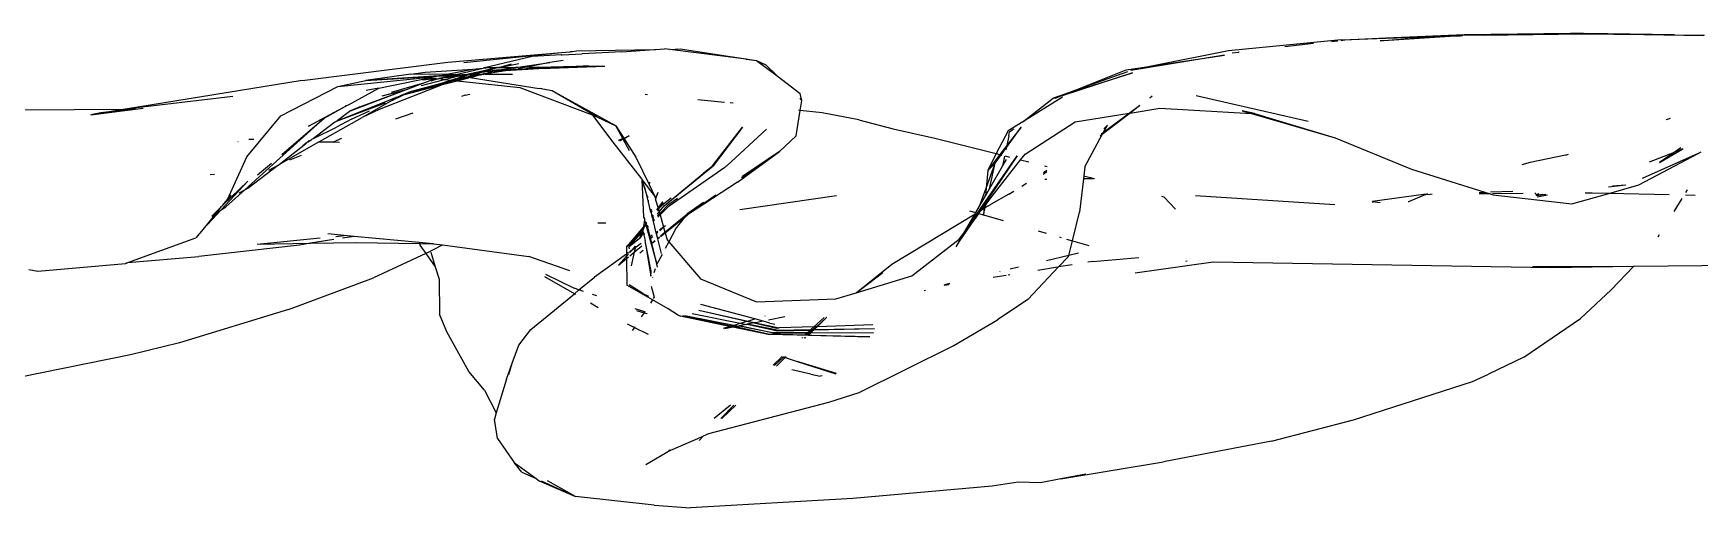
# Model space of a CAD drawing. Header units: millimetres. Extents: x -41292 to 298682, y -22072 to 33155.
# Drawn here: x 35137.1 to 35329.2, y -13112.8 to -13058.1 of the extents above; entities that cross this region are included whole.
import ezdxf

# ---------------------------------------------------------------- set-up
doc = ezdxf.new("R2010")
doc.units = ezdxf.units.MM

# ---------------------------------------------------------------- blocks, each defined once
blk = doc.blocks.new('rmfnasesx')
for p, q in [((62751.13, 2453.54), (62738.12, 2452.29)), ((62751.52, 2453.5), (62751.11, 2453.45)), ((62751.13, 2453.54), (62756.29, 2453.73)), ((62751.13, 2453.54), (62751.52, 2453.5)), ((62756.29, 2453.73), (62751.52, 2453.5)), ((62764.85, 2454.03), (62756, 2453.43)), ((62762.54, 2453.95), (62756, 2453.43)), ((62765.29, 2454.15), (62756.29, 2453.73)), ((62756.29, 2453.73), (62762.54, 2453.95)), ((62765.29, 2454.15), (62762.54, 2453.95)), ((62762.54, 2453.95), (62764.85, 2454.03)), ((62764.92, 2454.03), (62764.85, 2454.03)), ((62765.29, 2454.15), (62764.92, 2454.03)), ((62764.92, 2454.03), (62765.13, 2454.05)), ((62765.29, 2454.15), (62765.13, 2454.05)), ((62767.48, 2454.08), (62765.13, 2454.05)), ((62777.55, 2454.27), (62765.29, 2454.15)), ((62777.55, 2454.27), (62767.48, 2454.08)), ((62767.48, 2454.08), (62779.05, 2454.24)), ((62779.07, 2454.29), (62777.55, 2454.27)), ((62779.07, 2454.29), (62779.05, 2454.24)), ((62792.93, 2454.01), (62779.05, 2454.24)), ((62779.05, 2454.24), (62789.56, 2454.14)), ((62779.07, 2454.29), (62779.21, 2454.29)), ((62779.21, 2454.29), (62779.28, 2454.3)), ((62789.56, 2454.14), (62779.28, 2454.3)), ((62789.56, 2454.14), (62793.03, 2454.09)), ((62648.13, 2450.98), (62661.24, 2452.11)), ((62649.96, 2450.93), (62661.24, 2452.11)), ((62657.84, 2451.62), (62652.18, 2450.29)), ((62661.2, 2451.81), (62657.84, 2451.62)), ((62661.2, 2451.81), (62661.29, 2451.82)), ((62661.24, 2452.11), (62662.23, 2452.19)), ((62661.29, 2451.82), (62663.63, 2451.94)), ((62662.23, 2452.19), (62662.31, 2452.2)), ((62662.31, 2452.2), (62662.48, 2452.22)), ((62662.48, 2452.22), (62662.94, 2452.29)), ((62662.94, 2452.29), (62671.91, 2452.45)), ((62668.17, 2452.19), (62663.63, 2451.94)), ((62668.17, 2452.19), (62671.91, 2452.45)), ((62671.91, 2452.45), (62672.1, 2452.45)), ((62672.1, 2452.45), (62673.12, 2452.52)), ((62673.73, 2452.44), (62673.12, 2452.52)), ((62673.73, 2452.44), (62674.92, 2452.5)), ((62682.52, 2451.31), (62673.73, 2452.44)), ((62674.92, 2452.5), (62683.7, 2451.19)), ((62737.66, 2451.8), (62726.88, 2450.04)), ((62738.12, 2452.29), (62729.43, 2450.55)), ((62729.43, 2450.55), (62737.66, 2451.8)), ((62738.54, 2452.05), (62739.29, 2452.14)), ((62739.38, 2452.14), (62739.29, 2452.14)), ((62744.63, 2452.77), (62747.93, 2453.16)), ((62750.73, 2453.41), (62749.99, 2453.33)), ((62756, 2453.43), (62755.62, 2453.44)), ((62631.32, 2448.87), (62648.13, 2450.98)), ((62643.86, 2449.58), (62645.5, 2449.84)), ((62645.5, 2449.84), (62650.99, 2450.19)), ((62648, 2449.58), (62650.99, 2450.19)), ((62649.03, 2449.55), (62652.18, 2450.29)), ((62650.3, 2449.59), (62653.18, 2450.22)), ((62651.03, 2449.68), (62650.63, 2449.59)), ((62650.99, 2450.19), (62652.18, 2450.29)), ((62653.18, 2450.22), (62651.03, 2449.68)), ((62651.03, 2449.68), (62652.26, 2449.85)), ((62652.26, 2449.85), (62651.37, 2449.59)), ((62652.06, 2449.59), (62652.4, 2449.7)), ((62652.18, 2450.29), (62652.83, 2450.35)), ((62652.36, 2449.86), (62652.26, 2449.85)), ((62653.89, 2450.36), (62652.36, 2449.86)), ((62654, 2450.1), (62652.36, 2449.86)), ((62653.18, 2449.91), (62652.36, 2449.86)), ((62652.4, 2449.7), (62652.58, 2449.72)), ((62654.22, 2449.91), (62652.44, 2449.59)), ((62652.58, 2449.72), (62653.18, 2449.91)), ((62652.83, 2450.35), (62653.75, 2450.36)), ((62653.75, 2450.36), (62653.18, 2450.22)), ((62653.33, 2449.92), (62653.18, 2449.91)), ((62653.43, 2449.96), (62653.33, 2449.92)), ((62653.48, 2449.96), (62653.43, 2449.96)), ((62653.48, 2449.96), (62655.45, 2450.13)), ((62653.48, 2449.96), (62654, 2450.1)), ((62654.74, 2450), (62653.48, 2449.96)), ((62653.75, 2450.36), (62653.89, 2450.36)), ((62653.89, 2450.36), (62654.01, 2450.36)), ((62654, 2450.1), (62655.97, 2450.38)), ((62654, 2450.1), (62655.45, 2450.13)), ((62654.23, 2450.42), (62654.01, 2450.36)), ((62654.01, 2450.36), (62655.97, 2450.38)), ((62654.31, 2449.92), (62654.22, 2449.91)), ((62654.23, 2450.42), (62656.29, 2450.83)), ((62655.42, 2450.77), (62654.23, 2450.42)), ((62654.74, 2450), (62654.31, 2449.92)), ((62654.79, 2450.01), (62654.74, 2450)), ((62655.45, 2450.13), (62654.79, 2450.01)), ((62655.37, 2450.04), (62654.79, 2450.01)), ((62659.91, 2450.3), (62655.37, 2450.04)), ((62656.73, 2450.19), (62655.37, 2450.04)), ((62655.45, 2450.13), (62655.54, 2450.14)), ((62655.54, 2450.14), (62655.57, 2450.15)), ((62655.57, 2450.15), (62655.63, 2450.15)), ((62655.63, 2450.15), (62655.69, 2450.17)), ((62655.69, 2450.17), (62655.75, 2450.18)), ((62655.75, 2450.18), (62655.79, 2450.16)), ((62655.79, 2450.16), (62656.22, 2450.2)), ((62655.97, 2450.38), (62659.9, 2450.93)), ((62658.58, 2450.4), (62655.97, 2450.38)), ((62659.9, 2450.93), (62656.22, 2450.2)), ((62656.22, 2450.2), (62656.73, 2450.19)), ((62656.73, 2450.19), (62657.14, 2450.24)), ((62657.14, 2450.24), (62664.36, 2450.56)), ((62657.14, 2450.24), (62658.58, 2450.4)), ((62657.14, 2450.24), (62659.91, 2450.3)), ((62658.58, 2450.4), (62664.36, 2450.56)), ((62661.43, 2451.19), (62659.9, 2450.93)), ((62664.36, 2450.56), (62659.91, 2450.3)), ((62659.91, 2450.3), (62666.22, 2450.53)), ((62664.36, 2450.56), (62666.22, 2450.53)), ((62682.52, 2451.31), (62683.7, 2451.19)), ((62683.7, 2451.19), (62684.8, 2450.67)), ((62683.7, 2451.19), (62686.08, 2449.39)), ((62686.08, 2449.39), (62684.8, 2450.67)), ((62727.07, 2449.76), (62718.96, 2447.12)), ((62719.42, 2447.33), (62727.07, 2449.76)), ((62720.56, 2447.78), (62726.33, 2450.08)), ((62720.56, 2447.78), (62726.53, 2449.89)), ((62726.33, 2450.08), (62729.43, 2450.55)), ((62729.43, 2450.55), (62726.88, 2450.04)), ((62631.32, 2448.87), (62610.96, 2445.55)), ((62628.86, 2444.79), (62635.44, 2448.18)), ((62635.44, 2448.18), (62645.65, 2449.21)), ((62635.44, 2448.18), (62638.65, 2448.88)), ((62636.67, 2446.08), (62640.15, 2448)), ((62636.9, 2445.39), (62643.35, 2447.84)), ((62637.96, 2445.84), (62643.35, 2447.84)), ((62643.86, 2449.58), (62638.65, 2448.88)), ((62647.14, 2449.41), (62638.65, 2448.88)), ((62638.65, 2448.88), (62646.82, 2449.35)), ((62640.15, 2448), (62638.7, 2447.71)), ((62640.15, 2448), (62645.98, 2449.18)), ((62647.68, 2448.43), (62640.22, 2445.51)), ((62640.54, 2447.1), (62643.35, 2447.84)), ((62641.63, 2447.52), (62645.46, 2448.63)), ((62643.13, 2447.24), (62647.68, 2448.43)), ((62643.35, 2447.84), (62645.46, 2448.63)), ((62647.87, 2449.56), (62643.86, 2449.58)), ((62643.88, 2447.61), (62648.42, 2448.73)), ((62646.76, 2448.37), (62643.88, 2447.61)), ((62645.09, 2448.3), (62647.72, 2448.99)), ((62646.6, 2449.05), (62645.19, 2448.89)), ((62645.46, 2448.63), (62646.6, 2449.05)), ((62645.65, 2449.21), (62645.98, 2449.18)), ((62645.98, 2449.18), (62646.82, 2449.35)), ((62645.98, 2449.18), (62646.7, 2449.1)), ((62646.21, 2448.84), (62646.88, 2449.08)), ((62646.7, 2449.1), (62646.6, 2449.05)), ((62646.73, 2449.1), (62646.7, 2449.1)), ((62646.76, 2449.11), (62646.73, 2449.1)), ((62646.76, 2449.11), (62646.88, 2449.08)), ((62646.76, 2448.37), (62648.46, 2448.91)), ((62648.7, 2448.89), (62646.76, 2448.37)), ((62646.82, 2449.35), (62648.59, 2449.45)), ((62646.82, 2449.35), (62647.14, 2449.41)), ((62646.88, 2449.08), (62647, 2449.07)), ((62647, 2449.07), (62647.08, 2449.09)), ((62647.16, 2449.11), (62647.08, 2449.09)), ((62647.14, 2449.41), (62647.87, 2449.56)), ((62648.83, 2449.52), (62647.14, 2449.41)), ((62648.92, 2449.31), (62647.16, 2449.11)), ((62647.67, 2449.23), (62647.16, 2449.11)), ((62647.16, 2449.11), (62647.72, 2448.99)), ((62648.59, 2449.45), (62647.67, 2449.23)), ((62647.67, 2449.23), (62649.22, 2449.44)), ((62647.68, 2448.43), (62649.2, 2448.83)), ((62648.42, 2448.73), (62647.68, 2448.43)), ((62647.72, 2448.99), (62648.92, 2449.31)), ((62647.72, 2448.99), (62648.46, 2448.91)), ((62648, 2449.58), (62647.87, 2449.56)), ((62648.83, 2449.52), (62648, 2449.58)), ((62648.42, 2448.73), (62648.5, 2448.76)), ((62648.46, 2448.91), (62649.79, 2449.33)), ((62648.46, 2448.91), (62648.7, 2448.89)), ((62648.7, 2448.89), (62648.5, 2448.76)), ((62648.81, 2448.88), (62648.5, 2448.76)), ((62648.83, 2449.52), (62648.59, 2449.45)), ((62648.59, 2449.45), (62649.05, 2449.47)), ((62648.81, 2448.88), (62648.7, 2448.89)), ((62648.94, 2448.95), (62648.81, 2448.88)), ((62648.81, 2448.88), (62648.97, 2448.86)), ((62648.83, 2449.52), (62648.86, 2449.51)), ((62649.03, 2449.55), (62648.86, 2449.51)), ((62648.86, 2449.51), (62649.05, 2449.47)), ((62648.92, 2449.31), (62649.22, 2449.44)), ((62649.54, 2449.38), (62648.92, 2449.31)), ((62648.94, 2448.95), (62649.11, 2449)), ((62648.97, 2448.86), (62650.37, 2449.22)), ((62648.97, 2448.86), (62649.2, 2448.83)), ((62649.62, 2449.49), (62649.03, 2449.55)), ((62649.05, 2449.47), (62649.08, 2449.47)), ((62649.08, 2449.47), (62649.22, 2449.44)), ((62649.87, 2449.32), (62649.11, 2449)), ((62649.66, 2449.09), (62649.11, 2449)), ((62649.2, 2448.83), (62650.55, 2449.19)), ((62649.2, 2448.83), (62656.44, 2448.07)), ((62649.22, 2449.44), (62649.27, 2449.45)), ((62649.27, 2449.45), (62649.33, 2449.42)), ((62649.33, 2449.42), (62649.37, 2449.43)), ((62649.37, 2449.43), (62649.62, 2449.49)), ((62649.37, 2449.43), (62649.54, 2449.38)), ((62649.54, 2449.38), (62649.62, 2449.39)), ((62649.62, 2449.49), (62649.67, 2449.51)), ((62650.16, 2449.45), (62649.62, 2449.39)), ((62649.62, 2449.39), (62649.79, 2449.33)), ((62650.05, 2449.21), (62649.66, 2449.09)), ((62649.67, 2449.51), (62649.77, 2449.51)), ((62649.77, 2449.51), (62649.82, 2449.55)), ((62649.79, 2449.33), (62649.87, 2449.32)), ((62649.82, 2449.55), (62649.87, 2449.56)), ((62649.85, 2449.35), (62649.93, 2449.34)), ((62649.87, 2449.56), (62649.94, 2449.54)), ((62649.87, 2449.32), (62649.93, 2449.34)), ((62649.93, 2449.34), (62650.16, 2449.45)), ((62649.93, 2449.34), (62650.21, 2449.25)), ((62649.94, 2449.54), (62650, 2449.55)), ((62650, 2449.55), (62650.3, 2449.59)), ((62650, 2449.55), (62650.3, 2449.54)), ((62650.23, 2449.25), (62650.05, 2449.21)), ((62650.21, 2449.25), (62650.05, 2449.21)), ((62650.23, 2449.46), (62650.16, 2449.45)), ((62650.21, 2449.25), (62650.23, 2449.25)), ((62651.05, 2449.55), (62650.23, 2449.46)), ((62650.23, 2449.46), (62650.41, 2449.53)), ((62650.23, 2449.25), (62650.3, 2449.28)), ((62650.37, 2449.22), (62650.23, 2449.25)), ((62650.3, 2449.54), (62650.41, 2449.53)), ((62650.35, 2449.27), (62650.3, 2449.28)), ((62651.6, 2449.56), (62650.35, 2449.27)), ((62651.24, 2449.55), (62650.35, 2449.27)), ((62650.35, 2449.27), (62650.53, 2449.25)), ((62650.37, 2449.22), (62650.41, 2449.21)), ((62650.41, 2449.53), (62650.63, 2449.59)), ((62650.53, 2449.25), (62651.81, 2449.56)), ((62651.26, 2449.38), (62650.53, 2449.25)), ((62650.53, 2449.25), (62650.68, 2449.22)), ((62650.63, 2449.59), (62651.05, 2449.55)), ((62650.68, 2449.22), (62651.26, 2449.38)), ((62650.68, 2449.22), (62658.64, 2447.93)), ((62651.24, 2449.55), (62651.05, 2449.55)), ((62651.37, 2449.59), (62651.24, 2449.55)), ((62652.29, 2449.56), (62651.26, 2449.38)), ((62651.26, 2449.38), (62651.81, 2449.56)), ((62651.6, 2449.56), (62651.37, 2449.59)), ((62651.74, 2449.59), (62651.6, 2449.56)), ((62651.81, 2449.56), (62651.74, 2449.59)), ((62651.81, 2449.56), (62651.93, 2449.59)), ((62651.93, 2449.59), (62651.96, 2449.56)), ((62651.96, 2449.56), (62652.06, 2449.59)), ((62652.06, 2449.59), (62652.29, 2449.56)), ((62652.44, 2449.59), (62652.29, 2449.56)), ((62652.44, 2449.59), (62655.56, 2449.59)), ((62656.44, 2448.07), (62664.76, 2444.92)), ((62658.97, 2447.91), (62658.64, 2447.93)), ((62659.06, 2447.86), (62658.97, 2447.91)), ((62660.17, 2447.68), (62659.06, 2447.86)), ((62686.08, 2449.39), (62688.75, 2447.37)), ((62717.9, 2446.85), (62720.56, 2447.78)), ((62623.33, 2447.01), (62610.96, 2445.55)), ((62632.05, 2443.61), (62636.54, 2446.04)), ((62633.87, 2444.53), (62636.54, 2446.04)), ((62640.9, 2446.26), (62635.23, 2444.13)), ((62635.36, 2444.23), (62642.14, 2446.91)), ((62636.31, 2445.98), (62636.54, 2446.04)), ((62636.54, 2446.04), (62636.67, 2446.08)), ((62637.96, 2445.84), (62636.9, 2445.39)), ((62641.74, 2446.6), (62638.25, 2444.62)), ((62641.74, 2446.6), (62642.77, 2447.09)), ((62641.74, 2446.6), (62642.33, 2446.96)), ((62642.33, 2446.96), (62642.14, 2446.91)), ((62642.33, 2446.96), (62642.36, 2446.97)), ((62642.36, 2446.97), (62642.4, 2446.98)), ((62642.43, 2447), (62642.4, 2446.98)), ((62642.43, 2447), (62642.61, 2447.1)), ((62642.77, 2447.09), (62642.43, 2447)), ((62643.88, 2447.61), (62642.61, 2447.1)), ((62642.61, 2447.1), (62642.77, 2447.09)), ((62642.77, 2447.09), (62643.03, 2447.21)), ((62643.03, 2447.21), (62643.13, 2447.24)), ((62643.13, 2447.24), (62643.88, 2447.61)), ((62650.11, 2447.16), (62649.71, 2447.03)), ((62650.11, 2447.16), (62650.65, 2447.28)), ((62665.3, 2444.69), (62660.17, 2447.68)), ((62667.51, 2443.63), (62660.17, 2447.68)), ((62671.16, 2447.22), (62670.89, 2447.24)), ((62676.94, 2446.68), (62680.01, 2446.39)), ((62680.67, 2446.33), (62681.01, 2446.3)), ((62688.92, 2446.57), (62688.69, 2446.78)), ((62688.74, 2445.43), (62688.92, 2446.57)), ((62688.92, 2446.57), (62688.75, 2447.37)), ((62719.01, 2446.96), (62714.41, 2444.12)), ((62714.41, 2444.12), (62717.9, 2446.85)), ((62719.42, 2447.33), (62717.9, 2446.85)), ((62717.9, 2446.85), (62718.65, 2447.03)), ((62718.15, 2446.83), (62718.65, 2447.03)), ((62718.65, 2447.03), (62718.7, 2447.04)), ((62718.77, 2447.05), (62718.7, 2447.04)), ((62718.96, 2447.12), (62718.77, 2447.05)), ((62718.96, 2447.12), (62719.42, 2447.33)), ((62726.69, 2445.1), (62727.89, 2445.99)), ((62727.91, 2445.97), (62726.81, 2445.12)), ((62729.34, 2447.07), (62729.06, 2446.85)), ((62747.33, 2444.14), (62734.4, 2447.09)), ((62599.14, 2445.49), (62610.92, 2445.55)), ((62606.97, 2444.91), (62613.01, 2445.69)), ((62608.13, 2445.14), (62606.97, 2444.91)), ((62609.07, 2445.25), (62608.13, 2445.14)), ((62612.12, 2445.63), (62609.07, 2445.25)), ((62610.92, 2445.55), (62609.07, 2445.25)), ((62610.92, 2445.55), (62610.96, 2445.55)), ((62624.94, 2440.09), (62628.86, 2444.79)), ((62627.55, 2438.85), (62633.87, 2444.53)), ((62628.97, 2440.35), (62633.87, 2444.53)), ((62633.87, 2444.53), (62632.05, 2443.61)), ((62635.11, 2444.08), (62632.65, 2442.18)), ((62633.31, 2441.82), (62638.25, 2444.62)), ((62635.11, 2444.08), (62635.23, 2444.13)), ((62635.24, 2444.18), (62635.23, 2444.13)), ((62635.24, 2444.18), (62635.36, 2444.23)), ((62637.03, 2444.4), (62635.29, 2443.49)), ((62636.9, 2445.39), (62635.36, 2444.23)), ((62637.03, 2444.4), (62639.09, 2445.36)), ((62640.22, 2445.51), (62638.25, 2444.62)), ((62644.09, 2445.12), (62642.07, 2444.43)), ((62664.76, 2444.92), (62664.79, 2444.88)), ((62664.79, 2444.88), (62665.3, 2444.69)), ((62664.79, 2444.88), (62667.15, 2441.76)), ((62665.3, 2444.69), (62667.51, 2443.63)), ((62688.27, 2442.51), (62688.74, 2445.43)), ((62688.74, 2445.43), (62688.56, 2445.45)), ((62691.27, 2445.13), (62688.74, 2445.43)), ((62695.5, 2444.34), (62691.27, 2445.13)), ((62695.5, 2444.34), (62699.47, 2443.28)), ((62714.41, 2444.12), (62712.71, 2443.08)), ((62714.68, 2440.39), (62720.47, 2444.11)), ((62720.47, 2444.11), (62726.69, 2445.1)), ((62726.81, 2445.12), (62723.57, 2442.63)), ((62723.73, 2442.92), (62726.69, 2445.1)), ((62726.69, 2445.1), (62726.81, 2445.12)), ((62726.81, 2445.12), (62730.21, 2445.67)), ((62730.21, 2445.67), (62740.8, 2445.07)), ((62741.12, 2445.05), (62739.7, 2445.39)), ((62739.7, 2445.39), (62740.8, 2445.07)), ((62740.8, 2445.07), (62750.42, 2442.25)), ((62740.8, 2445.07), (62741.12, 2445.05)), ((62741.12, 2445.05), (62750.42, 2442.25)), ((62788.61, 2444.37), (62788.76, 2444.42)), ((62788.76, 2444.42), (62789.09, 2444.54)), ((62625.19, 2442.11), (62625.75, 2442.09)), ((62632.22, 2441.93), (62632.39, 2442.06)), ((62632.65, 2442.18), (62632.39, 2442.06)), ((62632.65, 2442.18), (62635.29, 2443.49)), ((62635.87, 2442.18), (62634.89, 2441.77)), ((62668.29, 2442.19), (62667.51, 2443.63)), ((62667.51, 2443.63), (62668.4, 2442.24)), ((62667.79, 2442), (62668.29, 2442.19)), ((62668.34, 2442.09), (62667.93, 2441.87)), ((62668.29, 2442.19), (62668.4, 2442.24)), ((62668.34, 2442.09), (62668.29, 2442.19)), ((62668.46, 2442.16), (62668.34, 2442.09)), ((62669.06, 2440.78), (62668.34, 2442.09)), ((62668.4, 2442.24), (62669.03, 2442.48)), ((62668.4, 2442.24), (62668.46, 2442.16)), ((62669.03, 2442.48), (62668.46, 2442.16)), ((62668.46, 2442.16), (62669.81, 2440.05)), ((62678.62, 2439.03), (62682.08, 2443.5)), ((62682.08, 2443.5), (62678.72, 2439.04)), ((62684.88, 2443.27), (62680.3, 2439.05)), ((62688.27, 2442.51), (62686.38, 2440.7)), ((62699.47, 2443.28), (62704.26, 2442.24)), ((62704.26, 2442.24), (62711.36, 2440.44)), ((62712.71, 2443.08), (62711.36, 2440.44)), ((62712.53, 2441.16), (62714.21, 2443.49)), ((62714.21, 2443.49), (62712.57, 2441.36)), ((62712.81, 2442.5), (62712.57, 2441.36)), ((62712.81, 2442.5), (62712.89, 2442.94)), ((62712.89, 2442.94), (62713.26, 2443.23)), ((62713.38, 2443.26), (62713.26, 2443.23)), ((62721.56, 2438.93), (62723.57, 2442.63)), ((62723.57, 2442.63), (62723.34, 2442.45)), ((62723.48, 2442.74), (62723.47, 2442.71)), ((62723.48, 2442.74), (62723.71, 2442.89)), ((62723.57, 2442.63), (62723.71, 2442.89)), ((62723.71, 2442.89), (62723.73, 2442.92)), ((62723.73, 2442.92), (62724.17, 2443.73)), ((62723.76, 2443.3), (62724.17, 2443.73)), ((62750.42, 2442.25), (62759.24, 2438.66)), ((62622.72, 2435.17), (62624.94, 2440.09)), ((62623.95, 2441.8), (62623.91, 2441.8)), ((62628.66, 2439.18), (62633.19, 2441.75)), ((62628.66, 2439.18), (62631.72, 2441.56)), ((62631.22, 2440.24), (62629.86, 2439.67)), ((62631.39, 2441.38), (62631.54, 2441.49)), ((62631.59, 2441.52), (62631.54, 2441.49)), ((62631.72, 2441.56), (62631.59, 2441.52)), ((62631.82, 2441.63), (62631.72, 2441.56)), ((62631.82, 2441.63), (62631.73, 2441.63)), ((62631.84, 2441.69), (62631.82, 2441.63)), ((62631.91, 2441.76), (62631.84, 2441.69)), ((62632.01, 2441.77), (62631.91, 2441.76)), ((62632.01, 2441.77), (62632.13, 2441.86)), ((62632.06, 2441.87), (62632.03, 2441.84)), ((62632.15, 2441.94), (62632.06, 2441.87)), ((62632.06, 2441.87), (62632.13, 2441.86)), ((62632.13, 2441.86), (62632.17, 2441.91)), ((62632.15, 2441.94), (62632.22, 2441.93)), ((62632.17, 2441.91), (62632.22, 2441.93)), ((62633.19, 2441.75), (62633.31, 2441.82)), ((62634.89, 2441.77), (62633.19, 2441.75)), ((62633.31, 2441.82), (62634.89, 2441.77)), ((62635.65, 2441.74), (62634.89, 2441.77)), ((62667.15, 2441.76), (62667.18, 2441.77)), ((62667.15, 2441.76), (62670.44, 2437.53)), ((62669.81, 2440.05), (62671.34, 2436.88)), ((62681.54, 2437.17), (62686.38, 2440.7)), ((62686.38, 2440.7), (62681.97, 2437.67)), ((62686.38, 2440.7), (62682.09, 2437.81)), ((62707.83, 2431.65), (62713.77, 2440.17)), ((62713.77, 2440.17), (62710.25, 2434.95)), ((62711.36, 2440.44), (62710.37, 2438.5)), ((62711.78, 2440.33), (62710.37, 2438.5)), ((62711.24, 2439.36), (62711.92, 2440.3)), ((62711.36, 2440.44), (62711.78, 2440.33)), ((62712.57, 2441.36), (62711.78, 2440.33)), ((62711.78, 2440.33), (62711.92, 2440.3)), ((62711.92, 2440.3), (62712.53, 2441.16)), ((62711.92, 2440.3), (62711.99, 2440.28)), ((62712.32, 2440.13), (62712.09, 2439.01)), ((62712.39, 2440.18), (62712.89, 2440.05)), ((62712.53, 2441.16), (62712.47, 2440.87)), ((62712.57, 2441.36), (62712.53, 2441.16)), ((62714.16, 2439.73), (62714.68, 2440.39)), ((62777, 2440.28), (62772.9, 2439.42)), ((62777, 2440.28), (62777.32, 2440.39)), ((62785.45, 2436.83), (62792.29, 2440.45)), ((62792.29, 2440.45), (62785.81, 2437.56)), ((62789.53, 2440.59), (62786.64, 2439.44)), ((62787.81, 2439.42), (62790.52, 2440.99)), ((62789.53, 2440.59), (62787.81, 2439.42)), ((62790.29, 2441.12), (62789.53, 2440.59)), ((62790.52, 2440.99), (62789.53, 2440.59)), ((62792.29, 2440.45), (62792.63, 2440.63)), ((62624.71, 2436.27), (62627.55, 2438.85)), ((62625.05, 2436.47), (62628.49, 2439.09)), ((62626.19, 2437.98), (62627.81, 2439.36)), ((62628.02, 2438.82), (62627.43, 2438.5)), ((62628.02, 2438.82), (62628.49, 2439.09)), ((62628.49, 2439.09), (62628.66, 2439.18)), ((62673.08, 2434.41), (62678.72, 2439.04)), ((62673.08, 2434.41), (62677.55, 2438.14)), ((62673.64, 2434.41), (62680.05, 2438.88)), ((62678.72, 2439.04), (62677.55, 2438.14)), ((62677.55, 2438.14), (62678.62, 2439.03)), ((62678.62, 2439.03), (62678.72, 2439.04)), ((62680.05, 2438.88), (62680.09, 2438.88)), ((62680.2, 2438.98), (62680.09, 2438.88)), ((62680.3, 2439.05), (62680.2, 2438.98)), ((62710.18, 2436.48), (62711.24, 2439.36)), ((62710.37, 2438.5), (62710.18, 2436.48)), ((62711.24, 2439.36), (62710.37, 2438.5)), ((62710.57, 2436.38), (62711.24, 2439.36)), ((62710.57, 2436.38), (62712.09, 2439.01)), ((62710.87, 2435.54), (62714.16, 2439.73)), ((62712.09, 2439.01), (62712.53, 2439.76)), ((62714.16, 2439.73), (62715.1, 2439.49)), ((62717.2, 2438.33), (62716.77, 2438.04)), ((62716.81, 2438.28), (62717.2, 2438.53)), ((62716.92, 2439.03), (62717.21, 2438.95)), ((62721.56, 2438.93), (62721.4, 2437.52)), ((62759.24, 2438.66), (62767.68, 2436)), ((62772.9, 2439.42), (62771.97, 2439.14)), ((62621.23, 2438.02), (62620.73, 2438.01)), ((62621.99, 2433.95), (62625.08, 2437.27)), ((62622.19, 2434.52), (62625.08, 2437.27)), ((62622.54, 2434.3), (62624.71, 2436.27)), ((62624.08, 2435.91), (62624.71, 2436.27)), ((62624.71, 2436.27), (62625.05, 2436.47)), ((62670.44, 2437.53), (62670.49, 2437.47)), ((62670.49, 2437.47), (62670.69, 2433.13)), ((62670.49, 2437.47), (62672, 2435.5)), ((62670.49, 2437.47), (62671.13, 2435.35)), ((62671.13, 2435.35), (62670.79, 2436.71)), ((62671.38, 2437.17), (62671.34, 2436.88)), ((62671.34, 2436.88), (62672, 2435.5)), ((62681.54, 2437.17), (62675.74, 2433.38)), ((62709.41, 2434.37), (62710.18, 2436.48)), ((62710.18, 2436.48), (62710.1, 2435.56)), ((62710.1, 2435.56), (62710.57, 2436.38)), ((62714.32, 2436.71), (62714.83, 2437.03)), ((62717.19, 2437.46), (62716.95, 2437.46)), ((62721.4, 2437.52), (62720.95, 2433.68)), ((62722.58, 2437.53), (62721.4, 2437.52)), ((62721.55, 2437.85), (62722.69, 2437.56)), ((62783.95, 2436.81), (62781.94, 2436.57)), ((62781.97, 2435.85), (62785.45, 2436.83)), ((62783.95, 2436.81), (62782.42, 2436.69)), ((62790.86, 2435.98), (62791.04, 2436.27)), ((62620.91, 2433.24), (62622.04, 2434.33)), ((62621.43, 2433.58), (62622.04, 2434.33)), ((62621.99, 2433.95), (62622.54, 2434.3)), ((62622.04, 2434.33), (62622.08, 2434.37)), ((62622.08, 2434.37), (62622.19, 2434.52)), ((62622.19, 2434.52), (62622.71, 2435.14)), ((62622.71, 2435.14), (62622.72, 2435.17)), ((62622.72, 2435.17), (62623.13, 2435.67)), ((62671.15, 2435.5), (62671.13, 2435.35)), ((62671.26, 2434.84), (62671.13, 2435.35)), ((62671.26, 2434.84), (62671.27, 2435.09)), ((62671.5, 2433.86), (62671.26, 2434.84)), ((62672, 2435.5), (62672.06, 2435.29)), ((62672.06, 2435.29), (62672.04, 2435.24)), ((62672.04, 2435.24), (62672.08, 2435.21)), ((62672.32, 2435.95), (62672.06, 2435.29)), ((62672.08, 2435.21), (62672.06, 2435.13)), ((62672.06, 2435.13), (62672.38, 2434.17)), ((62672.32, 2435.95), (62672.08, 2435.21)), ((62672.38, 2434.17), (62672.9, 2434.87)), ((62672.9, 2434.87), (62672.4, 2434.08)), ((62672.78, 2434.46), (62672.4, 2434.08)), ((62672.5, 2433.73), (62673.08, 2434.41)), ((62672.55, 2433.55), (62673.59, 2434.62)), ((62672.59, 2433.39), (62673.64, 2434.41)), ((62673.86, 2435.29), (62672.78, 2434.46)), ((62673.59, 2434.62), (62674.62, 2435.3)), ((62679.04, 2435.66), (62675.74, 2433.38)), ((62677.62, 2434.79), (62675.8, 2433.56)), ((62692.92, 2435.56), (62681.8, 2433.96)), ((62708.99, 2433.65), (62709.41, 2434.37)), ((62709.41, 2434.37), (62710.1, 2435.56)), ((62710.01, 2434.59), (62709.54, 2433.89)), ((62709.54, 2433.89), (62709.99, 2434.38)), ((62709.99, 2434.38), (62709.97, 2434.15)), ((62709.99, 2434.38), (62710.18, 2434.63)), ((62710.01, 2434.59), (62709.99, 2434.38)), ((62710.25, 2434.95), (62710.01, 2434.59)), ((62710.09, 2434.23), (62710.18, 2434.63)), ((62710.09, 2434.23), (62710.75, 2434.62)), ((62710.18, 2434.63), (62710.87, 2435.54)), ((62710.18, 2434.63), (62710.25, 2434.95)), ((62712.82, 2435.76), (62710.75, 2434.62)), ((62712.82, 2435.76), (62713.39, 2436.12)), ((62730.73, 2435.42), (62730.43, 2435.5)), ((62732.04, 2434.03), (62730.73, 2435.42)), ((62750.38, 2434.55), (62734.34, 2435.59)), ((62760.6, 2435.75), (62754.73, 2434.91)), ((62754.82, 2434.77), (62754.73, 2434.91)), ((62754.73, 2434.91), (62755.62, 2434.79)), ((62758.89, 2434.89), (62758.84, 2434.88)), ((62760.9, 2435.75), (62758.89, 2434.89)), ((62760.9, 2435.75), (62760.6, 2435.75)), ((62761.07, 2435.82), (62760.9, 2435.75)), ((62760.9, 2435.75), (62761.44, 2435.78)), ((62761.63, 2435.75), (62761.44, 2435.78)), ((62767.02, 2435.98), (62767.68, 2436)), ((62768.31, 2435.8), (62767.05, 2435.79)), ((62767.68, 2436), (62768.31, 2435.8)), ((62768.31, 2435.8), (62768.66, 2435.69)), ((62768.35, 2436.02), (62770.92, 2436.12)), ((62772.09, 2435.83), (62768.56, 2435.8)), ((62768.66, 2435.69), (62777.72, 2434.65)), ((62773.56, 2435.84), (62773.44, 2435.84)), ((62773.93, 2435.8), (62773.54, 2435.71)), ((62773.6, 2435.64), (62774.34, 2435.76)), ((62774.74, 2435.72), (62773.63, 2435.59)), ((62773.74, 2435.45), (62774.91, 2435.7)), ((62777.72, 2434.65), (62781.97, 2435.85)), ((62780.05, 2435.89), (62779.25, 2435.88)), ((62781.97, 2435.85), (62780.05, 2435.89)), ((62788.93, 2435.7), (62781.97, 2435.85)), ((62789.5, 2433.79), (62790.43, 2435.28)), ((62791.94, 2435.63), (62790.82, 2435.66)), ((62619.92, 2431.72), (62621.99, 2433.95)), ((62621.39, 2433.55), (62619.92, 2431.72)), ((62620.91, 2433.24), (62621.39, 2433.55)), ((62621.43, 2433.58), (62621.39, 2433.55)), ((62621.43, 2433.58), (62621.99, 2433.95)), ((62666.33, 2432.44), (62665.43, 2432.42)), ((62670.78, 2432.8), (62670.67, 2431.99)), ((62670.69, 2433.13), (62670.8, 2432.91)), ((62670.8, 2432.91), (62670.78, 2432.8)), ((62670.78, 2432.8), (62670.9, 2432.36)), ((62670.98, 2432.54), (62670.9, 2432.36)), ((62670.9, 2432.36), (62670.92, 2432.29)), ((62671.03, 2432.42), (62670.92, 2432.29)), ((62670.92, 2432.29), (62671.05, 2432.39)), ((62671.57, 2434.05), (62671.5, 2433.86)), ((62671.56, 2433.6), (62671.5, 2433.86)), ((62671.64, 2433.84), (62671.56, 2433.6)), ((62671.56, 2433.6), (62671.66, 2433.21)), ((62671.66, 2433.21), (62671.78, 2433.37)), ((62671.79, 2433.31), (62671.66, 2433.21)), ((62671.66, 2433.21), (62671.71, 2432.99)), ((62671.83, 2433.18), (62671.71, 2432.99)), ((62671.71, 2432.99), (62671.75, 2432.85)), ((62671.75, 2432.85), (62671.88, 2433.01)), ((62671.75, 2432.85), (62671.77, 2432.75)), ((62671.77, 2432.75), (62671.91, 2432.89)), ((62671.77, 2432.75), (62671.8, 2432.65)), ((62671.94, 2432.79), (62671.8, 2432.65)), ((62671.8, 2432.62), (62671.95, 2432.76)), ((62671.8, 2432.65), (62671.8, 2432.62)), ((62671.8, 2432.62), (62672.12, 2431.33)), ((62672.22, 2433.96), (62672.38, 2434.17)), ((62672.41, 2434.03), (62672.24, 2433.83)), ((62672.28, 2433.48), (62672.5, 2433.73)), ((62672.31, 2433.3), (62672.55, 2433.55)), ((62672.33, 2433.13), (62672.59, 2433.39)), ((62672.38, 2434.17), (62672.4, 2434.08)), ((62672.4, 2434.08), (62672.41, 2434.03)), ((62672.41, 2434.03), (62672.5, 2433.73)), ((62672.5, 2433.73), (62672.55, 2433.55)), ((62672.55, 2433.55), (62672.59, 2433.39)), ((62672.59, 2433.39), (62672.99, 2431.96)), ((62673.15, 2431.39), (62675.8, 2433.56)), ((62673.17, 2431.33), (62675.52, 2433.21)), ((62674.38, 2431.75), (62675.52, 2433.21)), ((62675.52, 2433.21), (62675.8, 2433.56)), ((62675.52, 2433.21), (62675.74, 2433.38)), ((62675.74, 2433.38), (62675.8, 2433.56)), ((62699.31, 2427.7), (62708.91, 2433.52)), ((62708.74, 2432.74), (62707.06, 2430.26)), ((62707.61, 2431.26), (62708.74, 2432.74)), ((62707.83, 2431.65), (62708.91, 2433.52)), ((62708.27, 2433.86), (62708.99, 2433.65)), ((62708.92, 2432.98), (62708.74, 2432.74)), ((62708.91, 2433.52), (62708.99, 2433.65)), ((62709.31, 2433.56), (62708.92, 2432.98)), ((62709.54, 2433.89), (62709.31, 2433.56)), ((62709.31, 2433.56), (62709.9, 2433.39)), ((62709.54, 2433.89), (62709.97, 2434.15)), ((62709.9, 2433.39), (62709.89, 2433.32)), ((62709.9, 2433.39), (62710.09, 2434.23)), ((62709.97, 2434.15), (62709.9, 2433.39)), ((62709.9, 2433.39), (62712.17, 2432.73)), ((62709.97, 2434.15), (62710.09, 2434.23)), ((62720.14, 2430.4), (62720.95, 2433.68)), ((62611.23, 2427.88), (62619.07, 2430.75)), ((62619.92, 2431.72), (62619.07, 2430.75)), ((62626.13, 2429.99), (62633.41, 2430.73)), ((62634.99, 2430.53), (62632.3, 2430.11)), ((62636.17, 2431.01), (62634.27, 2431.19)), ((62635.2, 2430.91), (62636.17, 2431.01)), ((62637.34, 2430.9), (62635.96, 2430.69)), ((62637.34, 2430.9), (62636.17, 2431.01)), ((62644.82, 2430.21), (62637.34, 2430.9)), ((62670.67, 2431.99), (62668.71, 2429.7)), ((62669.63, 2430.5), (62668.71, 2429.7)), ((62669.04, 2429.69), (62670.3, 2431.15)), ((62670.23, 2430.65), (62669.04, 2429.69)), ((62669.04, 2429.69), (62669.63, 2430.5)), ((62669.06, 2429.94), (62669.63, 2430.5)), ((62669.63, 2430.5), (62669.85, 2430.79)), ((62669.85, 2430.79), (62670.65, 2431.86)), ((62670.26, 2431.18), (62669.85, 2430.79)), ((62669.85, 2430.79), (62670.3, 2431.15)), ((62670.69, 2431.37), (62670.23, 2430.65)), ((62670.5, 2431.34), (62670.23, 2430.65)), ((62670.5, 2431.34), (62670.26, 2431.18)), ((62670.3, 2431.15), (62670.5, 2431.34)), ((62670.5, 2431.34), (62670.55, 2431.48)), ((62670.63, 2431.68), (62670.55, 2431.48)), ((62670.55, 2431.48), (62670.65, 2431.58)), ((62670.65, 2431.56), (62670.55, 2431.48)), ((62670.55, 2431.48), (62670.66, 2431.5)), ((62670.65, 2431.71), (62670.63, 2431.68)), ((62670.65, 2431.58), (62670.63, 2431.68)), ((62670.75, 2432), (62670.65, 2431.71)), ((62670.67, 2431.99), (62670.65, 2431.86)), ((62670.65, 2431.86), (62670.65, 2431.71)), ((62670.65, 2431.56), (62670.65, 2431.58)), ((62670.66, 2431.5), (62670.65, 2431.56)), ((62670.69, 2431.37), (62670.66, 2431.5)), ((62670.69, 2431.37), (62670.75, 2431.08)), ((62670.75, 2431.08), (62670.74, 2431.05)), ((62670.74, 2431.05), (62670.88, 2430.43)), ((62670.75, 2432), (62670.78, 2432.03)), ((62670.78, 2432.03), (62670.94, 2432.24)), ((62670.82, 2432.17), (62670.78, 2432.03)), ((62670.84, 2432.19), (62670.82, 2432.17)), ((62670.94, 2432.24), (62670.84, 2432.19)), ((62670.92, 2432.29), (62670.94, 2432.24)), ((62670.94, 2432.24), (62672.21, 2427.7)), ((62671.17, 2432.05), (62671.14, 2432.2)), ((62671.2, 2432.08), (62671.17, 2432.05)), ((62671.18, 2432.01), (62671.17, 2432.05)), ((62671.18, 2432.01), (62671.21, 2432.04)), ((62671.46, 2430.85), (62671.18, 2432.01)), ((62671.7, 2431.03), (62671.46, 2430.85)), ((62671.5, 2430.68), (62671.46, 2430.85)), ((62671.5, 2430.68), (62671.77, 2430.9)), ((62671.63, 2430.13), (62671.5, 2430.68)), ((62671.63, 2430.13), (62671.99, 2430.43)), ((62672.33, 2431.48), (62672.12, 2431.33)), ((62672.12, 2431.33), (62672.15, 2431.22)), ((62672.15, 2431.22), (62672.35, 2431.39)), ((62672.15, 2431.22), (62672.28, 2430.67)), ((62672.28, 2430.67), (62672.51, 2430.86)), ((62672.28, 2430.67), (62672.29, 2430.63)), ((62672.29, 2430.63), (62672.52, 2430.82)), ((62672.29, 2430.63), (62672.71, 2428.94)), ((62672.99, 2431.96), (62672.54, 2431.63)), ((62672.55, 2431.56), (62672.99, 2431.96)), ((62672.63, 2430.96), (62673.15, 2431.39)), ((62672.64, 2430.91), (62673.17, 2431.33)), ((62673.22, 2432.12), (62672.99, 2431.96)), ((62672.99, 2431.96), (62673.15, 2431.39)), ((62673.15, 2431.39), (62673.17, 2431.33)), ((62673.17, 2431.33), (62673.41, 2430.49)), ((62673.41, 2430.49), (62673.59, 2430.28)), ((62674.38, 2431.75), (62673.59, 2430.28)), ((62701.64, 2426.35), (62707.09, 2430.58)), ((62707.06, 2430.26), (62707.61, 2431.26)), ((62707.09, 2430.58), (62707.61, 2431.26)), ((62707.61, 2431.26), (62707.83, 2431.65)), ((62715.79, 2431.67), (62715.82, 2431.66)), ((62716.19, 2431.55), (62717.1, 2431.29)), ((62718.65, 2430.84), (62718.85, 2430.78)), ((62719.45, 2430.6), (62720.14, 2430.4)), ((62787.67, 2430.87), (62787.82, 2431.11)), ((62611.23, 2427.88), (62619.43, 2428.57)), ((62631.01, 2429.9), (62619.43, 2428.57)), ((62626.13, 2429.99), (62632.3, 2430.11)), ((62632.3, 2430.11), (62631.01, 2429.9)), ((62632.3, 2430.11), (62637.59, 2430.2)), ((62637.59, 2430.2), (62644.86, 2430.09)), ((62645.59, 2428.94), (62639.54, 2426.11)), ((62644.82, 2430.21), (62644.86, 2430.09)), ((62646.4, 2430.06), (62644.82, 2430.21)), ((62644.86, 2430.09), (62646.4, 2430.06)), ((62644.86, 2430.09), (62644.91, 2429.9)), ((62644.91, 2429.9), (62645.59, 2428.94)), ((62645.66, 2428.97), (62645.59, 2428.94)), ((62645.59, 2428.94), (62646.68, 2427.39)), ((62645.66, 2428.97), (62647.5, 2429.92)), ((62646.17, 2429.09), (62646.68, 2427.39)), ((62646.47, 2430.06), (62646.4, 2430.06)), ((62646.47, 2430.06), (62647.5, 2429.92)), ((62647.5, 2429.92), (62657.46, 2428.6)), ((62662.18, 2426.93), (62657.46, 2428.6)), ((62668.72, 2428.87), (62665.02, 2426.2)), ((62667.8, 2427.57), (62668.73, 2428.61)), ((62669.06, 2429.94), (62668.71, 2429.7)), ((62668.71, 2429.7), (62668.72, 2428.87)), ((62668.97, 2429.06), (62668.72, 2428.87)), ((62668.72, 2428.87), (62668.73, 2428.61)), ((62668.73, 2428.61), (62668.96, 2428.87)), ((62668.73, 2428.61), (62668.73, 2428.35)), ((62668.73, 2428.35), (62668.94, 2428.53)), ((62669.04, 2429.69), (62669.01, 2429.66)), ((62669.01, 2429.66), (62669.03, 2429.46)), ((62669.06, 2429.94), (62669.04, 2429.69)), ((62669.4, 2429.36), (62669.07, 2429.12)), ((62669.08, 2429.01), (62669.4, 2429.36)), ((62669.12, 2428.67), (62669.6, 2429.08)), ((62669.6, 2429.08), (62669.26, 2427.5)), ((62669.4, 2429.36), (62669.75, 2429.76)), ((62669.72, 2429.59), (62669.4, 2429.36)), ((62669.6, 2429.08), (62670.48, 2429.82)), ((62669.72, 2429.59), (62669.6, 2429.08)), ((62670.4, 2430.09), (62669.72, 2429.59)), ((62669.75, 2429.76), (62669.72, 2429.59)), ((62670.25, 2429), (62670.63, 2429.3)), ((62670.88, 2430.43), (62670.84, 2430.41)), ((62670.92, 2430.19), (62670.88, 2430.43)), ((62670.88, 2430.16), (62670.92, 2430.19)), ((62670.88, 2430.16), (62670.98, 2429.58)), ((62671.04, 2429.63), (62670.92, 2430.19)), ((62670.98, 2429.58), (62671.04, 2429.63)), ((62670.98, 2429.58), (62671.52, 2426.31)), ((62671.58, 2426.89), (62671.04, 2429.63)), ((62671.64, 2430.11), (62671.63, 2430.13)), ((62671.64, 2430.11), (62672.01, 2430.4)), ((62672.21, 2427.7), (62671.64, 2430.11)), ((62672.82, 2428.83), (62672.21, 2427.7)), ((62673.59, 2430.28), (62673.17, 2429.49)), ((62673.59, 2430.28), (62677.27, 2426.03)), ((62707.06, 2430.26), (62706.7, 2429.69)), ((62719.72, 2428.7), (62717.14, 2428.1)), ((62718.55, 2427.38), (62719.68, 2428.57)), ((62719.68, 2428.57), (62719.72, 2428.7)), ((62719.72, 2428.7), (62720.14, 2430.4)), ((62720.82, 2428.96), (62719.72, 2428.7)), ((62720.14, 2430.4), (62722.03, 2429.85)), ((62599.82, 2427.07), (62600.85, 2426.88)), ((62600.85, 2426.88), (62610.97, 2427.78)), ((62610.97, 2427.78), (62611.23, 2427.88)), ((62611.04, 2427.86), (62611.23, 2427.88)), ((62646.68, 2427.39), (62647.11, 2425.97)), ((62667.8, 2427.57), (62668.73, 2428.35)), ((62668.73, 2428.35), (62668.77, 2425.29)), ((62671.52, 2426.31), (62671.58, 2426.89)), ((62672.01, 2427.18), (62671.88, 2426.69)), ((62672.29, 2427.37), (62672.21, 2427.7)), ((62695.22, 2424.41), (62699.31, 2427.7)), ((62695.22, 2424.41), (62698.28, 2426.73)), ((62711.8, 2426.84), (62711.77, 2426.83)), ((62713.93, 2427.34), (62712.95, 2427.11)), ((62714.99, 2423.63), (62718.55, 2427.38)), ((62718.42, 2427.36), (62716.14, 2426.99)), ((62720.1, 2427.63), (62718.55, 2427.38)), ((62722.49, 2428.02), (62721.92, 2427.93)), ((62722.49, 2428.02), (62727.81, 2428.47)), ((62736.35, 2427.95), (62727.37, 2426.65)), ((62733.21, 2428.04), (62733.38, 2428.08)), ((62775.29, 2427.28), (62736.35, 2427.95)), ((62784.84, 2427.45), (62773.18, 2427.4)), ((62784.84, 2427.45), (62775.29, 2427.28)), ((62782.27, 2424.74), (62784.84, 2427.45)), ((62784.84, 2427.45), (62784.89, 2427.49)), ((62784.89, 2427.49), (62799.81, 2427.62)), ((62629.77, 2422.48), (62639.54, 2426.11)), ((62647.11, 2425.97), (62647.18, 2421.93)), ((62662.71, 2424.3), (62659.3, 2426.24)), ((62659.37, 2426.54), (62662.68, 2424.92)), ((62663.23, 2424.73), (62662.68, 2424.92)), ((62662.71, 2424.3), (62663.23, 2424.73)), ((62663.23, 2424.73), (62665.02, 2426.2)), ((62663.76, 2424.56), (62663.23, 2424.73)), ((62671.72, 2423.58), (62668.77, 2425.29)), ((62670.62, 2424.34), (62669.02, 2425.33)), ((62671.58, 2425.18), (62671.93, 2423.91)), ((62671.74, 2426.19), (62671.73, 2426.16)), ((62677.27, 2426.03), (62683.71, 2423.35)), ((62695.22, 2424.41), (62701.64, 2426.35)), ((62703.05, 2424.66), (62703.19, 2424.69)), ((62705.94, 2425.33), (62705.34, 2425.23)), ((62705.37, 2425.29), (62705.4, 2425.33)), ((62706.01, 2425.48), (62705.4, 2425.33)), ((62712.49, 2426.4), (62711.01, 2426.15)), ((62712.92, 2426.46), (62712.74, 2426.44)), ((62782.27, 2424.74), (62778.72, 2421.43)), ((62657.68, 2420.19), (62662.71, 2424.3)), ((62662.9, 2424.19), (62662.71, 2424.3)), ((62665.44, 2422.68), (62664.58, 2423.2)), ((62665.31, 2424.04), (62664.82, 2424.2)), ((62670.62, 2424.34), (62671.26, 2424.01)), ((62671.72, 2423.58), (62671.48, 2423.22)), ((62673.51, 2422.54), (62671.72, 2423.58)), ((62671.93, 2423.91), (62671.81, 2423.73)), ((62683.51, 2421.39), (62677.3, 2423.07)), ((62683.71, 2423.35), (62692.84, 2423.7)), ((62692.84, 2423.7), (62695.22, 2424.41)), ((62714.99, 2423.63), (62711.48, 2421.27)), ((62629.77, 2422.48), (62617.19, 2418.64)), ((62648.01, 2419.89), (62647.18, 2421.93)), ((62668.8, 2420.84), (62669.64, 2420.42)), ((62670.82, 2422.22), (62669.74, 2422.57)), ((62669.87, 2422.38), (62670.75, 2422.11)), ((62670.75, 2422.11), (62670.43, 2421.63)), ((62670.82, 2422.22), (62670.75, 2422.11)), ((62670.75, 2422.11), (62671.06, 2422)), ((62670.86, 2422.19), (62670.82, 2422.22)), ((62671.06, 2422), (62671.09, 2421.98)), ((62674.6, 2421.86), (62673.51, 2422.54)), ((62674.66, 2421.87), (62674.6, 2421.86)), ((62674.66, 2421.87), (62674.93, 2421.72)), ((62680.6, 2420.52), (62674.93, 2421.72)), ((62680.77, 2420.57), (62675.21, 2421.74)), ((62675.48, 2421.75), (62675.64, 2421.76)), ((62675.64, 2421.76), (62681.1, 2420.67)), ((62675.64, 2421.76), (62680.77, 2420.57)), ((62676.29, 2422.03), (62681.84, 2420.89)), ((62677.05, 2422.4), (62682.6, 2421.12)), ((62677.05, 2422.4), (62682.7, 2421.15)), ((62681.16, 2420.69), (62681.84, 2420.89)), ((62681.84, 2420.89), (62681.91, 2420.91)), ((62681.91, 2420.91), (62682.6, 2421.12)), ((62681.91, 2420.91), (62682.54, 2420.75)), ((62682.6, 2421.12), (62682.7, 2421.15)), ((62682.6, 2421.12), (62683.44, 2420.93)), ((62683.44, 2420.93), (62682.65, 2420.77)), ((62682.7, 2421.15), (62683.51, 2421.39)), ((62682.7, 2421.15), (62683.58, 2420.96)), ((62683.58, 2420.96), (62683.44, 2420.93)), ((62683.44, 2420.93), (62686.04, 2420.33)), ((62684.48, 2421.13), (62683.51, 2421.39)), ((62684.48, 2421.13), (62683.58, 2420.96)), ((62683.58, 2420.96), (62686.33, 2420.35)), ((62685.26, 2420.92), (62684.48, 2421.13)), ((62684.67, 2421.74), (62684.73, 2421.76)), ((62686.97, 2421.63), (62685.09, 2421.26)), ((62685.26, 2420.92), (62685.84, 2420.78)), ((62690.34, 2420.48), (62691.51, 2421.57)), ((62691.78, 2421.56), (62690.62, 2420.49)), ((62691.78, 2421.56), (62690.71, 2420.49)), ((62691.82, 2421.56), (62691.78, 2421.56)), ((62706.38, 2418.29), (62711.48, 2421.27)), ((62772.19, 2416.97), (62778.72, 2421.43)), ((62650.55, 2415.34), (62648.01, 2419.89)), ((62656.31, 2418.36), (62657.68, 2420.19)), ((62669.64, 2420.42), (62669.39, 2420.04)), ((62669.67, 2420.47), (62669.64, 2420.42)), ((62669.64, 2420.42), (62671.23, 2419.64)), ((62679.89, 2420.31), (62680.6, 2420.52)), ((62680.98, 2420.44), (62680.07, 2420.26)), ((62680.6, 2420.52), (62680.77, 2420.57)), ((62680.98, 2420.44), (62680.6, 2420.52)), ((62680.77, 2420.57), (62680.84, 2420.59)), ((62680.84, 2420.59), (62681.1, 2420.67)), ((62680.84, 2420.59), (62681.2, 2420.48)), ((62681.2, 2420.48), (62680.98, 2420.44)), ((62685.07, 2419.58), (62680.98, 2420.44)), ((62681.1, 2420.67), (62681.16, 2420.69)), ((62681.16, 2420.69), (62681.63, 2420.57)), ((62681.2, 2420.48), (62681.28, 2420.5)), ((62681.63, 2420.57), (62681.28, 2420.5)), ((62681.28, 2420.5), (62685.04, 2419.68)), ((62681.63, 2420.57), (62681.7, 2420.58)), ((62682.54, 2420.75), (62681.7, 2420.58)), ((62681.7, 2420.58), (62685.56, 2419.83)), ((62685.69, 2419.75), (62681.7, 2420.58)), ((62682.65, 2420.77), (62682.54, 2420.75)), ((62682.65, 2420.77), (62686.14, 2420.01)), ((62686.11, 2420.08), (62682.65, 2420.77)), ((62685.04, 2419.68), (62689.33, 2419.55)), ((62696.79, 2419.31), (62685.07, 2419.58)), ((62685.69, 2419.75), (62685.56, 2419.83)), ((62685.56, 2419.83), (62689.61, 2419.81)), ((62689.56, 2419.76), (62685.69, 2419.75)), ((62686.04, 2420.33), (62686.33, 2420.35)), ((62686.11, 2420.08), (62689.99, 2420.16)), ((62686.14, 2420.01), (62686.11, 2420.08)), ((62686.14, 2420.01), (62689.93, 2420.11)), ((62690.34, 2420.48), (62686.33, 2420.35)), ((62688.93, 2419.18), (62689.01, 2419.25)), ((62689.27, 2419.24), (62689.19, 2419.16)), ((62689.4, 2419.24), (62689.32, 2419.16)), ((62689.33, 2419.55), (62689.56, 2419.76)), ((62689.33, 2419.55), (62689.59, 2419.54)), ((62689.56, 2419.76), (62689.61, 2419.81)), ((62689.83, 2419.76), (62689.56, 2419.76)), ((62689.83, 2419.76), (62689.59, 2419.54)), ((62689.59, 2419.54), (62689.71, 2419.53)), ((62689.61, 2419.81), (62689.93, 2420.11)), ((62689.61, 2419.81), (62689.89, 2419.81)), ((62689.95, 2419.76), (62689.71, 2419.53)), ((62689.71, 2419.53), (62696.79, 2419.31)), ((62689.89, 2419.81), (62689.83, 2419.76)), ((62689.95, 2419.76), (62689.83, 2419.76)), ((62690.21, 2420.11), (62689.89, 2419.81)), ((62689.89, 2419.81), (62690, 2419.81)), ((62689.93, 2420.11), (62689.99, 2420.16)), ((62689.93, 2420.11), (62690.21, 2420.11)), ((62690, 2419.81), (62689.95, 2419.76)), ((62697.2, 2419.78), (62689.95, 2419.76)), ((62689.99, 2420.16), (62690.34, 2420.48)), ((62689.99, 2420.16), (62690.26, 2420.16)), ((62690.32, 2420.12), (62690, 2419.81)), ((62690, 2419.81), (62697.2, 2419.78)), ((62690.26, 2420.16), (62690.21, 2420.11)), ((62690.21, 2420.11), (62690.32, 2420.12)), ((62690.62, 2420.49), (62690.26, 2420.16)), ((62690.26, 2420.16), (62690.37, 2420.16)), ((62690.32, 2420.12), (62697.3, 2420.29)), ((62690.37, 2420.16), (62690.32, 2420.12)), ((62690.62, 2420.49), (62690.34, 2420.48)), ((62690.71, 2420.49), (62690.37, 2420.16)), ((62690.37, 2420.16), (62697.3, 2420.29)), ((62690.71, 2420.49), (62690.62, 2420.49)), ((62697.11, 2420.72), (62690.71, 2420.49)), ((62611.52, 2417.24), (62589.82, 2412.87)), ((62617.19, 2418.64), (62611.52, 2417.24)), ((62655.55, 2416.28), (62656.31, 2418.36)), ((62685.64, 2416.05), (62686.62, 2417.04)), ((62686.84, 2416.99), (62685.79, 2416.01)), ((62686.55, 2417.04), (62686.62, 2417.04)), ((62686.68, 2417.04), (62686.62, 2417.04)), ((62686.68, 2417.04), (62686.84, 2416.99)), ((62686.9, 2417.04), (62686.84, 2416.99)), ((62686.84, 2416.99), (62687.01, 2416.93)), ((62687.12, 2417.04), (62687.01, 2416.93)), ((62695.56, 2412.9), (62706.38, 2418.29)), ((62652.36, 2413.18), (62650.55, 2415.34)), ((62654.88, 2414.46), (62655.55, 2416.28)), ((62655.14, 2414.98), (62655.55, 2416.28)), ((62687.01, 2416.93), (62686, 2415.96)), ((62687.01, 2416.93), (62688.4, 2416.49)), ((62689.98, 2415.01), (62687.78, 2415.53)), ((62688.4, 2416.49), (62692.85, 2415.08)), ((62692.92, 2415.11), (62688.4, 2416.49)), ((62772.19, 2416.97), (62768.12, 2415.01)), ((62652.36, 2413.18), (62653.71, 2410.56)), ((62654.88, 2414.46), (62653.71, 2410.56)), ((62689.98, 2415.01), (62691.05, 2414.8)), ((62691.29, 2414.83), (62691.05, 2414.8)), ((62752.54, 2409.77), (62766.25, 2414.19)), ((62766.25, 2414.19), (62768.12, 2415.01)), ((62678.22, 2408.19), (62692.05, 2411.81)), ((62680.71, 2411.47), (62678.83, 2409.93)), ((62679.6, 2409.93), (62681.11, 2411.47)), ((62681.32, 2411.46), (62679.73, 2409.93)), ((62692.05, 2411.81), (62695.56, 2412.9)), ((62653.71, 2410.56), (62653.5, 2409.85)), ((62653.84, 2407.61), (62653.5, 2409.85)), ((62743.09, 2407.29), (62752.54, 2409.77)), ((62653.84, 2407.61), (62655.79, 2404.86)), ((62673.84, 2406.28), (62677.56, 2407.88)), ((62677.09, 2407.4), (62677.56, 2407.88)), ((62677.56, 2407.88), (62677.62, 2407.93)), ((62677.56, 2407.88), (62677.61, 2407.9)), ((62677.61, 2407.9), (62677.62, 2407.93)), ((62677.62, 2407.93), (62678.22, 2408.19)), ((62673.84, 2406.28), (62670.97, 2404.57)), ((62673.7, 2406.31), (62673.59, 2406.24)), ((62743.09, 2407.29), (62730.65, 2404.93)), ((62656.67, 2403.74), (62655.79, 2404.86)), ((62655.79, 2404.86), (62658.3, 2403)), ((62656.67, 2403.74), (62658.3, 2403)), ((62718.8, 2402.95), (62730.65, 2404.93)), ((62658.3, 2403), (62658.65, 2402.73)), ((62658.65, 2402.73), (62662.85, 2400.93)), ((62658.88, 2402.74), (62662.85, 2400.93)), ((62662.85, 2400.93), (62659.6, 2402.74)), ((62710.9, 2402.13), (62694.8, 2400.68)), ((62713.88, 2402.57), (62710.9, 2402.13)), ((62716.47, 2402.49), (62713.88, 2402.57)), ((62718.8, 2402.95), (62716.47, 2402.49)), ((62721.67, 2403.52), (62718.8, 2402.95)), ((62671.91, 2399.93), (62662.85, 2400.93)), ((62671.91, 2399.93), (62676.12, 2399.64)), ((62694.8, 2400.68), (62676.12, 2399.64))]:
    blk.add_line(p, q)

msp = doc.modelspace()

# ---------------------------------------------------------------- block references
msp.add_blockref('rmfnasesx', (-27463.27, -15512.43))

doc.saveas('drawing.dxf')
